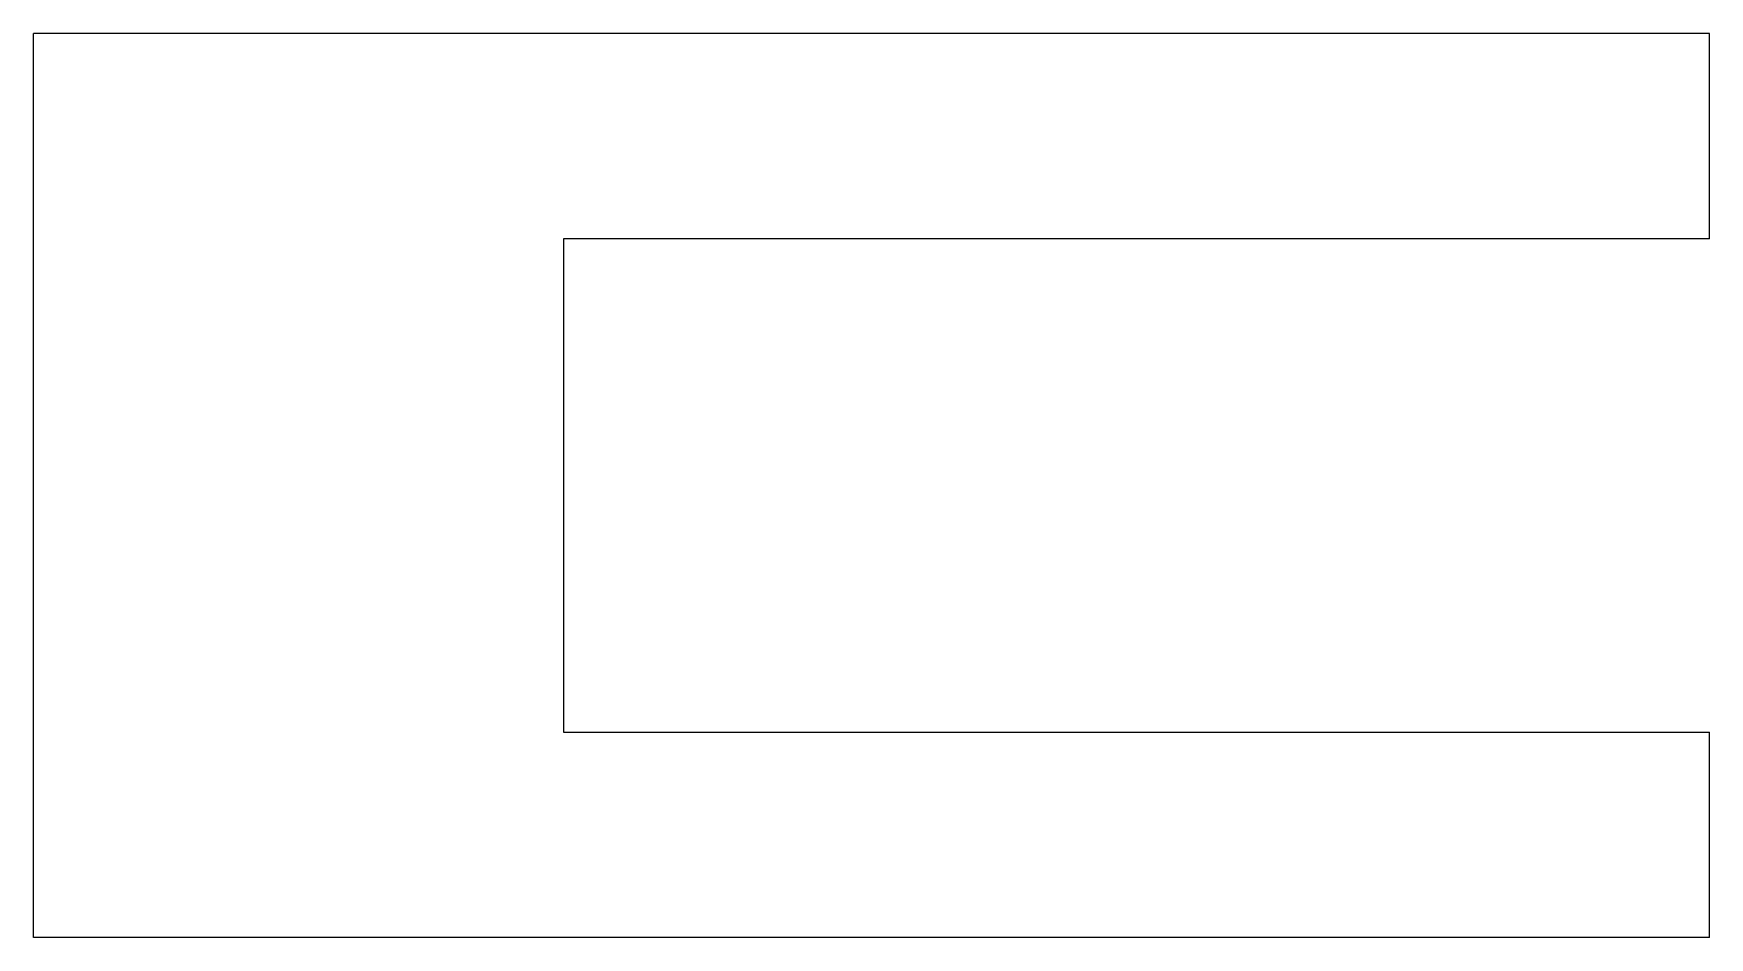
# Model space of a CAD drawing. Header units: metres. Extents: x -32.9 to 7.9, y -22 to 0.
import ezdxf

# ---------------------------------------------------------------- set-up
doc = ezdxf.new("R2010")
doc.units = ezdxf.units.M

msp = doc.modelspace()

# ---------------------------------------------------------------- linework, layer by layer
for points in [[(7.9, 0), (7.084, 0), (6.268, 0), (5.452, 0), (4.636, 0), (3.82, 0), (3.004, 0), (2.188, 0), (1.372, 0), (0.556, 0), (-0.26, 0), (-1.076, 0), (-1.892, 0), (-2.708, 0), (-3.524, 0), (-4.34, 0), (-5.156, 0), (-5.972, 0), (-6.788, 0), (-7.604, 0), (-8.42, 0), (-9.236, 0), (-10.052, 0), (-10.868, 0), (-11.684, 0), (-12.5, 0), (-13.316, 0), (-14.132, 0), (-14.948, 0), (-15.764, 0), (-16.58, 0), (-17.396, 0), (-18.212, 0), (-19.028, 0), (-19.844, 0), (-20.66, 0), (-21.476, 0), (-22.292, 0), (-23.108, 0), (-23.924, 0), (-24.74, 0), (-25.556, 0), (-26.372, 0), (-27.188, 0), (-28.004, 0), (-28.82, 0), (-29.636, 0), (-30.452, 0), (-31.268, 0), (-32.084, 0), (-32.9, 0)], [(-32.9, -22), (-32.9, -21.56), (-32.9, -21.12), (-32.9, -20.68), (-32.9, -20.24), (-32.9, -19.8), (-32.9, -19.36), (-32.9, -18.92), (-32.9, -18.48), (-32.9, -18.04), (-32.9, -17.6), (-32.9, -17.16), (-32.9, -16.72), (-32.9, -16.28), (-32.9, -15.84), (-32.9, -15.4), (-32.9, -14.96), (-32.9, -14.52), (-32.9, -14.08), (-32.9, -13.64), (-32.9, -13.2), (-32.9, -12.76), (-32.9, -12.32), (-32.9, -11.88), (-32.9, -11.44), (-32.9, -11), (-32.9, -10.56), (-32.9, -10.12), (-32.9, -9.68), (-32.9, -9.24), (-32.9, -8.8), (-32.9, -8.36), (-32.9, -7.92), (-32.9, -7.48), (-32.9, -7.04), (-32.9, -6.6), (-32.9, -6.16), (-32.9, -5.72), (-32.9, -5.28), (-32.9, -4.84), (-32.9, -4.4), (-32.9, -3.96), (-32.9, -3.52), (-32.9, -3.08), (-32.9, -2.64), (-32.9, -2.2), (-32.9, -1.76), (-32.9, -1.32), (-32.9, -0.88), (-32.9, -0.44), (-32.9, 0)], [(7.9, -5), (7.9, -4.9), (7.9, -4.8), (7.9, -4.7), (7.9, -4.6), (7.9, -4.5), (7.9, -4.4), (7.9, -4.3), (7.9, -4.2), (7.9, -4.1), (7.9, -4), (7.9, -3.9), (7.9, -3.8), (7.9, -3.7), (7.9, -3.6), (7.9, -3.5), (7.9, -3.4), (7.9, -3.3), (7.9, -3.2), (7.9, -3.1), (7.9, -3), (7.9, -2.9), (7.9, -2.8), (7.9, -2.7), (7.9, -2.6), (7.9, -2.5), (7.9, -2.4), (7.9, -2.3), (7.9, -2.2), (7.9, -2.1), (7.9, -2), (7.9, -1.9), (7.9, -1.8), (7.9, -1.7), (7.9, -1.6), (7.9, -1.5), (7.9, -1.4), (7.9, -1.3), (7.9, -1.2), (7.9, -1.1), (7.9, -1), (7.9, -0.9), (7.9, -0.8), (7.9, -0.7), (7.9, -0.6), (7.9, -0.5), (7.9, -0.4), (7.9, -0.3), (7.9, -0.2), (7.9, -0.1), (7.9, 0)], [(7.9, -5), (7.342, -5), (6.784, -5), (6.226, -5), (5.668, -5), (5.11, -5), (4.552, -5), (3.994, -5), (3.436, -5), (2.878, -5), (2.32, -5), (1.762, -5), (1.204, -5), (0.646, -5), (0.088, -5), (-0.47, -5), (-1.028, -5), (-1.586, -5), (-2.144, -5), (-2.702, -5), (-3.26, -5), (-3.818, -5), (-4.376, -5), (-4.934, -5), (-5.492, -5), (-6.05, -5), (-6.608, -5), (-7.166, -5), (-7.724, -5), (-8.282, -5), (-8.84, -5), (-9.398, -5), (-9.956, -5), (-10.514, -5), (-11.072, -5), (-11.63, -5), (-12.188, -5), (-12.746, -5), (-13.304, -5), (-13.862, -5), (-14.42, -5), (-14.978, -5), (-15.536, -5), (-16.094, -5), (-16.652, -5), (-17.21, -5), (-17.768, -5), (-18.326, -5), (-18.884, -5), (-19.442, -5), (-20, -5)], [(-20, -5), (-20, -5.24), (-20, -5.48), (-20, -5.72), (-20, -5.96), (-20, -6.2), (-20, -6.44), (-20, -6.68), (-20, -6.92), (-20, -7.16), (-20, -7.4), (-20, -7.64), (-20, -7.88), (-20, -8.12), (-20, -8.36), (-20, -8.6), (-20, -8.84), (-20, -9.08), (-20, -9.32), (-20, -9.56), (-20, -9.8), (-20, -10.04), (-20, -10.28), (-20, -10.52), (-20, -10.76), (-20, -11), (-20, -11.24), (-20, -11.48), (-20, -11.72), (-20, -11.96), (-20, -12.2), (-20, -12.44), (-20, -12.68), (-20, -12.92), (-20, -13.16), (-20, -13.4), (-20, -13.64), (-20, -13.88), (-20, -14.12), (-20, -14.36), (-20, -14.6), (-20, -14.84), (-20, -15.08), (-20, -15.32), (-20, -15.56), (-20, -15.8), (-20, -16.04), (-20, -16.28), (-20, -16.52), (-20, -16.76), (-20, -17)], [(-20, -17), (-19.442, -17), (-18.884, -17), (-18.326, -17), (-17.768, -17), (-17.21, -17), (-16.652, -17), (-16.094, -17), (-15.536, -17), (-14.978, -17), (-14.42, -17), (-13.862, -17), (-13.304, -17), (-12.746, -17), (-12.188, -17), (-11.63, -17), (-11.072, -17), (-10.514, -17), (-9.956, -17), (-9.398, -17), (-8.84, -17), (-8.282, -17), (-7.724, -17), (-7.166, -17), (-6.608, -17), (-6.05, -17), (-5.492, -17), (-4.934, -17), (-4.376, -17), (-3.818, -17), (-3.26, -17), (-2.702, -17), (-2.144, -17), (-1.586, -17), (-1.028, -17), (-0.47, -17), (0.088, -17), (0.646, -17), (1.204, -17), (1.762, -17), (2.32, -17), (2.878, -17), (3.436, -17), (3.994, -17), (4.552, -17), (5.11, -17), (5.668, -17), (6.226, -17), (6.784, -17), (7.342, -17), (7.9, -17)], [(7.9, -22), (7.9, -21.9), (7.9, -21.8), (7.9, -21.7), (7.9, -21.6), (7.9, -21.5), (7.9, -21.4), (7.9, -21.3), (7.9, -21.2), (7.9, -21.1), (7.9, -21), (7.9, -20.9), (7.9, -20.8), (7.9, -20.7), (7.9, -20.6), (7.9, -20.5), (7.9, -20.4), (7.9, -20.3), (7.9, -20.2), (7.9, -20.1), (7.9, -20), (7.9, -19.9), (7.9, -19.8), (7.9, -19.7), (7.9, -19.6), (7.9, -19.5), (7.9, -19.4), (7.9, -19.3), (7.9, -19.2), (7.9, -19.1), (7.9, -19), (7.9, -18.9), (7.9, -18.8), (7.9, -18.7), (7.9, -18.6), (7.9, -18.5), (7.9, -18.4), (7.9, -18.3), (7.9, -18.2), (7.9, -18.1), (7.9, -18), (7.9, -17.9), (7.9, -17.8), (7.9, -17.7), (7.9, -17.6), (7.9, -17.5), (7.9, -17.4), (7.9, -17.3), (7.9, -17.2), (7.9, -17.1), (7.9, -17)], [(7.9, -22), (7.084, -22), (6.268, -22), (5.452, -22), (4.636, -22), (3.82, -22), (3.004, -22), (2.188, -22), (1.372, -22), (0.556, -22), (-0.26, -22), (-1.076, -22), (-1.892, -22), (-2.708, -22), (-3.524, -22), (-4.34, -22), (-5.156, -22), (-5.972, -22), (-6.788, -22), (-7.604, -22), (-8.42, -22), (-9.236, -22), (-10.052, -22), (-10.868, -22), (-11.684, -22), (-12.5, -22), (-13.316, -22), (-14.132, -22), (-14.948, -22), (-15.764, -22), (-16.58, -22), (-17.396, -22), (-18.212, -22), (-19.028, -22), (-19.844, -22), (-20.66, -22), (-21.476, -22), (-22.292, -22), (-23.108, -22), (-23.924, -22), (-24.74, -22), (-25.556, -22), (-26.372, -22), (-27.188, -22), (-28.004, -22), (-28.82, -22), (-29.636, -22), (-30.452, -22), (-31.268, -22), (-32.084, -22), (-32.9, -22)]]:
    msp.add_lwpolyline(points)

doc.saveas('drawing.dxf')
